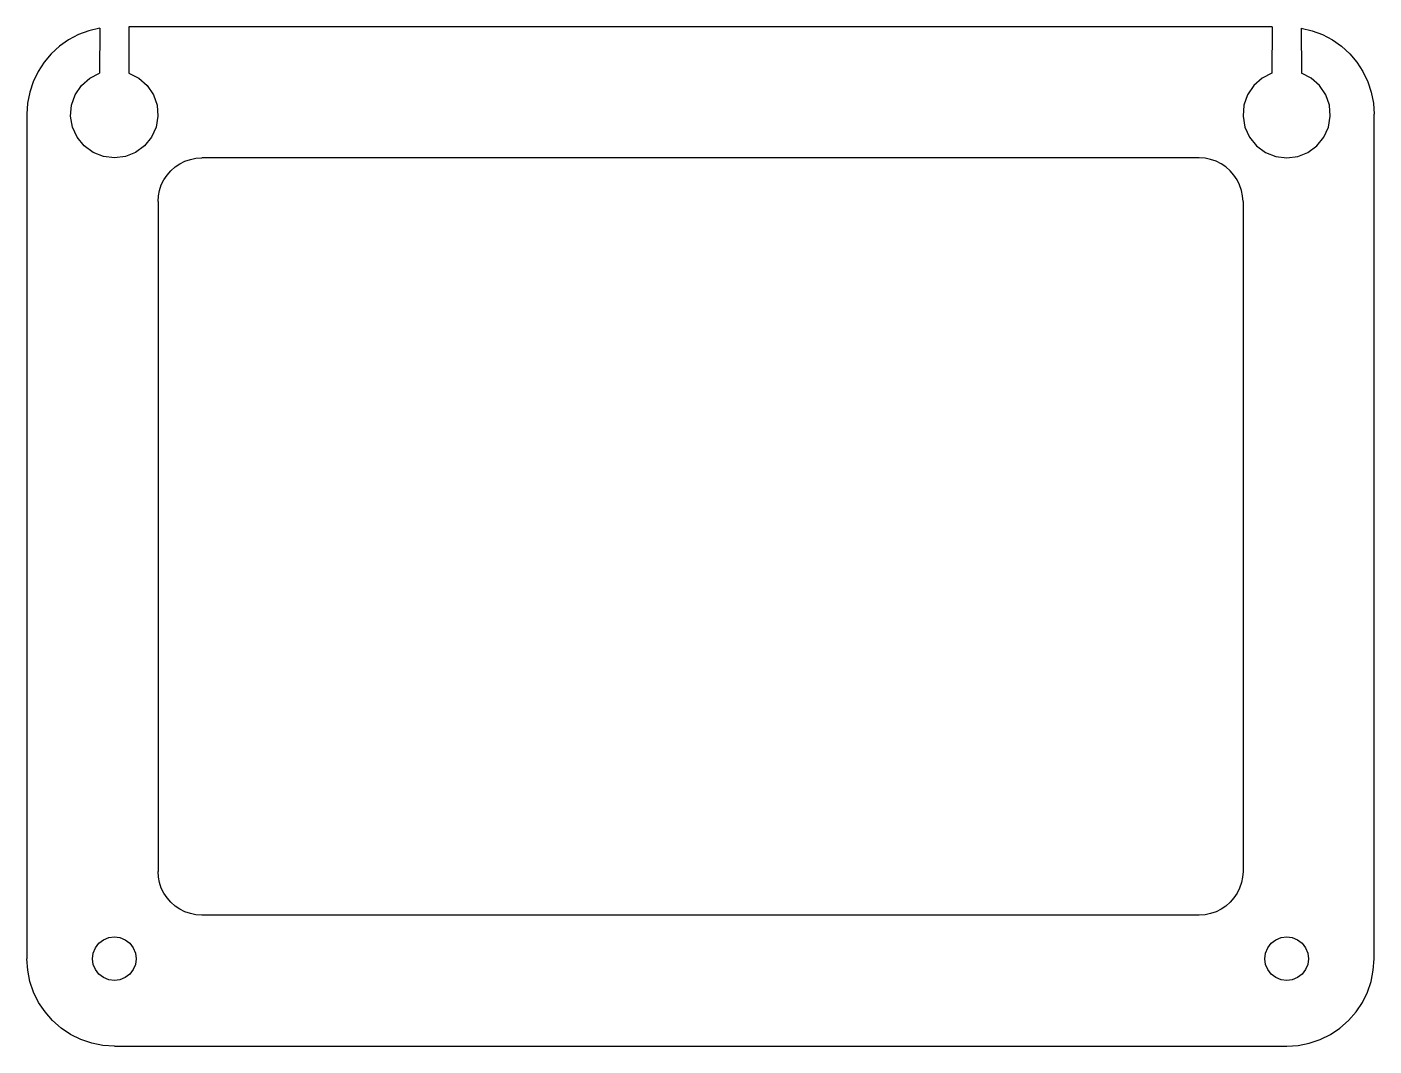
# Model space of a CAD drawing. Extents: x 1711 to 1896, y 0 to 140.
import ezdxf

# ---------------------------------------------------------------- set-up
doc = ezdxf.new("R2010")
doc.units = 0
doc.header["$LTSCALE"] = 1000
doc.linetypes.add('SKEMA_SOLID', pattern=[0])
doc.layers.add('Layer0_S_', color=20, linetype='SKEMA_SOLID')

msp = doc.modelspace()

# ---------------------------------------------------------------- linework, layer by layer
at = {"layer": 'Layer0_S_'}
for p, q in [((1717.91, 138.94), (1716.56, 138.23)), ((1719.34, 139.48), (1717.91, 138.94)), ((1720.84, 139.81), (1719.34, 139.48)), ((1720.84, 139.81), (1720.82, 133.65)), ((1881.84, 140), (1724.84, 140)), ((1724.84, 140), (1724.85, 133.65)), ((1881.84, 140), (1881.82, 133.65)), ((1885.84, 139.81), (1885.85, 133.65)), ((1885.84, 139.81), (1887.33, 139.48)), ((1887.33, 139.48), (1888.76, 138.94)), ((1888.76, 138.94), (1890.11, 138.23)), ((1715.31, 137.35), (1714.18, 136.31)), ((1716.56, 138.23), (1715.31, 137.35)), ((1890.11, 138.23), (1891.36, 137.35)), ((1891.36, 137.35), (1892.49, 136.31)), ((1713.19, 135.14), (1712.36, 133.86)), ((1714.18, 136.31), (1713.19, 135.14)), ((1892.49, 136.31), (1893.48, 135.14)), ((1893.48, 135.14), (1894.31, 133.86)), ((1712.36, 133.86), (1711.7, 132.48)), ((1719.46, 132.96), (1720.82, 133.65)), ((1724.85, 133.65), (1726.21, 132.96)), ((1881.82, 133.65), (1880.46, 132.96)), ((1887.21, 132.96), (1885.85, 133.65)), ((1894.31, 133.86), (1894.97, 132.48)), ((1711.7, 132.48), (1711.22, 131.03)), ((1717.47, 130.69), (1718.32, 131.95)), ((1718.32, 131.95), (1719.46, 132.96)), ((1726.21, 132.96), (1727.35, 131.95)), ((1727.35, 131.95), (1728.2, 130.69)), ((1879.32, 131.95), (1878.47, 130.69)), ((1880.46, 132.96), (1879.32, 131.95)), ((1888.35, 131.95), (1887.21, 132.96)), ((1889.2, 130.69), (1888.35, 131.95)), ((1894.97, 132.48), (1895.45, 131.03)), ((1710.93, 129.53), (1710.84, 128)), ((1711.22, 131.03), (1710.93, 129.53)), ((1716.97, 129.25), (1717.47, 130.69)), ((1728.2, 130.69), (1728.7, 129.25)), ((1878.47, 130.69), (1877.97, 129.25)), ((1889.7, 129.25), (1889.2, 130.69)), ((1895.45, 131.03), (1895.74, 129.53)), ((1895.74, 129.53), (1895.84, 128)), ((1710.84, 128), (1710.84, 12)), ((1716.84, 127.74), (1716.97, 129.25)), ((1717.1, 126.24), (1716.84, 127.74)), ((1728.83, 127.74), (1728.57, 126.24)), ((1728.7, 129.25), (1728.83, 127.74)), ((1877.97, 129.25), (1877.84, 127.74)), ((1877.84, 127.74), (1878.1, 126.24)), ((1889.57, 126.24), (1889.83, 127.74)), ((1889.83, 127.74), (1889.7, 129.25)), ((1895.84, 12), (1895.84, 128)), ((1717.73, 124.85), (1717.1, 126.24)), ((1728.57, 126.24), (1727.94, 124.85)), ((1878.1, 126.24), (1878.73, 124.85)), ((1888.94, 124.85), (1889.57, 126.24)), ((1718.69, 123.67), (1717.73, 124.85)), ((1727.94, 124.85), (1726.98, 123.67)), ((1878.73, 124.85), (1879.69, 123.67)), ((1887.98, 123.67), (1888.94, 124.85)), ((1719.91, 122.76), (1718.69, 123.67)), ((1721.33, 122.19), (1719.91, 122.76)), ((1722.84, 122), (1721.33, 122.19)), ((1724.35, 122.19), (1722.84, 122)), ((1725.76, 122.76), (1724.35, 122.19)), ((1726.98, 123.67), (1725.76, 122.76)), ((1879.69, 123.67), (1880.91, 122.76)), ((1880.91, 122.76), (1882.33, 122.19)), ((1882.33, 122.19), (1883.84, 122)), ((1883.84, 122), (1885.35, 122.19)), ((1885.35, 122.19), (1886.76, 122.76)), ((1886.76, 122.76), (1887.98, 123.67)), ((1730.59, 120.24), (1731.18, 120.76)), ((1731.18, 120.76), (1731.84, 121.2)), ((1731.84, 121.2), (1732.54, 121.54)), ((1732.54, 121.54), (1733.28, 121.8)), ((1733.28, 121.8), (1734.05, 121.95)), ((1734.05, 121.95), (1734.84, 122)), ((1871.84, 122), (1734.84, 122)), ((1872.62, 121.95), (1871.84, 122)), ((1873.39, 121.8), (1872.62, 121.95)), ((1874.13, 121.54), (1873.39, 121.8)), ((1874.84, 121.2), (1874.13, 121.54)), ((1875.49, 120.76), (1874.84, 121.2)), ((1876.08, 120.24), (1875.49, 120.76)), ((1729.29, 118.3), (1729.64, 119)), ((1729.64, 119), (1730.08, 119.65)), ((1730.08, 119.65), (1730.59, 120.24)), ((1876.6, 119.65), (1876.08, 120.24)), ((1877.03, 119), (1876.6, 119.65)), ((1877.38, 118.3), (1877.03, 119)), ((1728.84, 116), (1728.89, 116.78)), ((1728.89, 116.78), (1729.04, 117.55)), ((1729.04, 117.55), (1729.29, 118.3)), ((1877.63, 117.55), (1877.38, 118.3)), ((1877.78, 116.78), (1877.63, 117.55)), ((1877.84, 116), (1877.78, 116.78)), ((1728.84, 116), (1728.84, 24)), ((1877.84, 116), (1877.84, 24)), ((1728.89, 23.22), (1728.84, 24)), ((1729.04, 22.45), (1728.89, 23.22)), ((1729.29, 21.7), (1729.04, 22.45)), ((1877.63, 22.45), (1877.38, 21.7)), ((1877.78, 23.22), (1877.63, 22.45)), ((1877.84, 24), (1877.78, 23.22)), ((1729.64, 21), (1729.29, 21.7)), ((1730.08, 20.35), (1729.64, 21)), ((1877.03, 21), (1876.6, 20.35)), ((1877.38, 21.7), (1877.03, 21)), ((1730.59, 19.76), (1730.08, 20.35)), ((1731.18, 19.24), (1730.59, 19.76)), ((1731.84, 18.8), (1731.18, 19.24)), ((1732.54, 18.46), (1731.84, 18.8)), ((1874.84, 18.8), (1874.13, 18.46)), ((1875.49, 19.24), (1874.84, 18.8)), ((1876.08, 19.76), (1875.49, 19.24)), ((1876.6, 20.35), (1876.08, 19.76)), ((1733.28, 18.2), (1732.54, 18.46)), ((1734.05, 18.05), (1733.28, 18.2)), ((1734.84, 18), (1734.05, 18.05)), ((1871.84, 18), (1734.84, 18)), ((1872.62, 18.05), (1871.84, 18)), ((1873.39, 18.2), (1872.62, 18.05)), ((1874.13, 18.46), (1873.39, 18.2)), ((1721.34, 14.6), (1722.06, 14.9)), ((1722.06, 14.9), (1722.84, 15)), ((1722.84, 15), (1723.61, 14.9)), ((1723.61, 14.9), (1724.34, 14.6)), ((1882.34, 14.6), (1883.06, 14.9)), ((1883.06, 14.9), (1883.84, 15)), ((1883.84, 15), (1884.61, 14.9)), ((1884.61, 14.9), (1885.34, 14.6)), ((1719.94, 12.78), (1720.24, 13.5)), ((1720.24, 13.5), (1720.71, 14.12)), ((1720.71, 14.12), (1721.34, 14.6)), ((1724.34, 14.6), (1724.96, 14.12)), ((1724.96, 14.12), (1725.43, 13.5)), ((1725.43, 13.5), (1725.73, 12.78)), ((1880.94, 12.78), (1881.24, 13.5)), ((1881.24, 13.5), (1881.71, 14.12)), ((1881.71, 14.12), (1882.34, 14.6)), ((1885.34, 14.6), (1885.96, 14.12)), ((1885.96, 14.12), (1886.43, 13.5)), ((1886.43, 13.5), (1886.73, 12.78)), ((1710.94, 10.43), (1710.84, 12)), ((1719.84, 12), (1719.94, 12.78)), ((1719.94, 11.22), (1719.84, 12)), ((1720.24, 10.5), (1719.94, 11.22)), ((1725.73, 11.22), (1725.43, 10.5)), ((1725.73, 12.78), (1725.84, 12)), ((1725.84, 12), (1725.73, 11.22)), ((1880.84, 12), (1880.94, 12.78)), ((1880.94, 11.22), (1880.84, 12)), ((1881.24, 10.5), (1880.94, 11.22)), ((1886.73, 11.22), (1886.43, 10.5)), ((1886.73, 12.78), (1886.84, 12)), ((1886.84, 12), (1886.73, 11.22)), ((1895.73, 10.43), (1895.84, 12)), ((1711.24, 8.89), (1710.94, 10.43)), ((1720.71, 9.88), (1720.24, 10.5)), ((1721.34, 9.4), (1720.71, 9.88)), ((1722.06, 9.1), (1721.34, 9.4)), ((1724.34, 9.4), (1723.61, 9.1)), ((1724.96, 9.88), (1724.34, 9.4)), ((1725.43, 10.5), (1724.96, 9.88)), ((1881.71, 9.88), (1881.24, 10.5)), ((1882.34, 9.4), (1881.71, 9.88)), ((1883.06, 9.1), (1882.34, 9.4)), ((1885.34, 9.4), (1884.61, 9.1)), ((1885.96, 9.88), (1885.34, 9.4)), ((1886.43, 10.5), (1885.96, 9.88)), ((1895.43, 8.89), (1895.73, 10.43)), ((1711.75, 7.41), (1711.24, 8.89)), ((1712.44, 6), (1711.75, 7.41)), ((1722.84, 9), (1722.06, 9.1)), ((1723.61, 9.1), (1722.84, 9)), ((1883.84, 9), (1883.06, 9.1)), ((1884.61, 9.1), (1883.84, 9)), ((1894.23, 6), (1894.92, 7.41)), ((1894.92, 7.41), (1895.43, 8.89)), ((1713.32, 4.69), (1712.44, 6)), ((1893.36, 4.69), (1894.23, 6)), ((1714.35, 3.51), (1713.32, 4.69)), ((1892.32, 3.51), (1893.36, 4.69)), ((1715.53, 2.48), (1714.35, 3.51)), ((1716.84, 1.61), (1715.53, 2.48)), ((1889.84, 1.61), (1891.14, 2.48)), ((1891.14, 2.48), (1892.32, 3.51)), ((1718.24, 0.91), (1716.84, 1.61)), ((1719.73, 0.41), (1718.24, 0.91)), ((1721.27, 0.1), (1719.73, 0.41)), ((1722.84, 0), (1721.27, 0.1)), ((1722.84, 0), (1883.84, 0)), ((1883.84, 0), (1885.4, 0.1)), ((1885.4, 0.1), (1886.94, 0.41)), ((1886.94, 0.41), (1888.43, 0.91)), ((1888.43, 0.91), (1889.84, 1.61))]:
    msp.add_line(p, q, dxfattribs=at)

doc.saveas('drawing.dxf')
